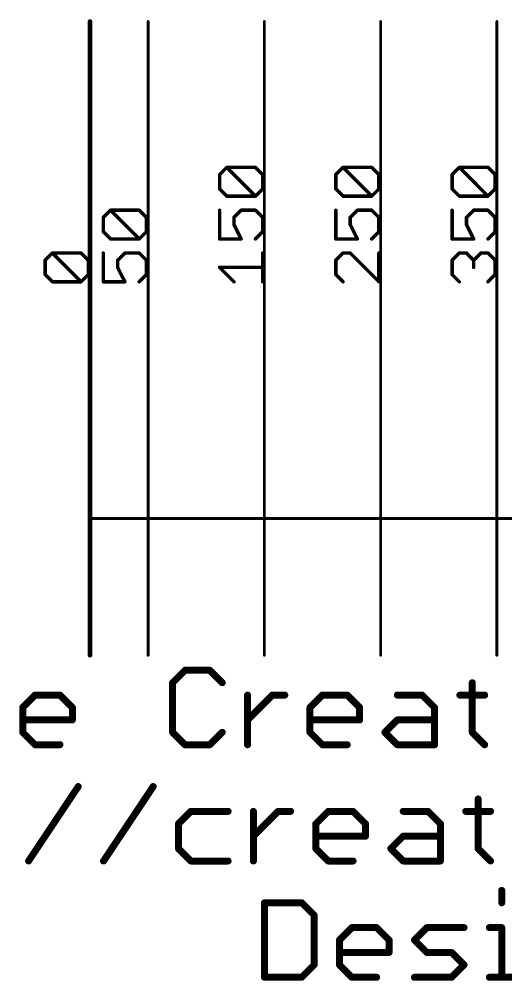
# Model space of a CAD drawing. Extents: x -28 to 79, y -23 to 28.
# Drawn here: x -1.55 to 9.08, y -21.59 to -0.58 of the extents above; entities that cross this region are included whole.
import ezdxf

# ---------------------------------------------------------------- set-up
doc = ezdxf.new("R2010")
doc.units = 0
doc.layers.add('27', color=253, linetype='CONTINUOUS')
doc.layers.add('47', color=253, linetype='CONTINUOUS')

msp = doc.modelspace()

# ---------------------------------------------------------------- linework, layer by layer
at = {"layer": '27', "const_width": 0.1524}
for points in [[(2.0758, -14.8068), (1.8046, -15.078)], [(2.6181, -14.8068), (2.0758, -14.8068)], [(2.8893, -15.078), (2.6181, -14.8068)], [(1.8046, -15.078), (1.8046, -16.1626)], [(8.3515, -15.078), (8.3515, -16.1626)], [(-1.4697, -15.6203), (-1.1985, -15.3491)], [(-1.1985, -15.3491), (-0.6562, -15.3491)], [(-0.6562, -15.3491), (-0.385, -15.6203)], [(3.4418, -16.4338), (3.4418, -15.3491)], [(3.4418, -15.8915), (3.9841, -15.3491)], [(3.9841, -15.3491), (4.2553, -15.3491)], [(4.8061, -15.6203), (5.0772, -15.3491)], [(5.0772, -15.3491), (5.6196, -15.3491)], [(5.6196, -15.3491), (5.8907, -15.6203)], [(6.7144, -15.3491), (7.2567, -15.3491)], [(7.2567, -15.3491), (7.5279, -15.6203)], [(8.0804, -15.3491), (8.6227, -15.3491)], [(-1.4697, -16.1626), (-1.4697, -15.6203)], [(-0.385, -15.6203), (-0.385, -15.8915)], [(4.8061, -16.1626), (4.8061, -15.6203)], [(5.8907, -15.6203), (5.8907, -15.8915)], [(7.5279, -15.6203), (7.5279, -16.4338)], [(-0.385, -15.8915), (-1.4697, -15.8915)], [(5.8907, -15.8915), (4.8061, -15.8915)], [(6.4432, -16.1626), (6.7144, -15.8915)], [(6.7144, -15.8915), (7.5279, -15.8915)], [(-1.1985, -16.4338), (-1.4697, -16.1626)], [(1.8046, -16.1626), (2.0758, -16.4338)], [(2.6181, -16.4338), (2.8893, -16.1626)], [(5.0772, -16.4338), (4.8061, -16.1626)], [(6.7144, -16.4338), (6.4432, -16.1626)], [(8.3515, -16.1626), (8.6227, -16.4338)], [(-0.6562, -16.4338), (-1.1985, -16.4338)], [(2.0758, -16.4338), (2.6181, -16.4338)], [(5.6196, -16.4338), (5.0772, -16.4338)], [(7.5279, -16.4338), (6.7144, -16.4338)], [(-1.3413, -18.9738), (-0.2566, -17.3468)], [(0.2959, -18.9738), (1.3805, -17.3468)], [(8.48, -17.618), (8.48, -18.7026)], [(2.2042, -17.8891), (1.933, -18.1603)], [(3.0177, -17.8891), (2.2042, -17.8891)], [(3.5702, -18.9738), (3.5702, -17.8891)], [(3.5702, -18.4315), (4.1125, -17.8891)], [(4.1125, -17.8891), (4.3837, -17.8891)], [(4.9345, -18.1603), (5.2056, -17.8891)], [(5.2056, -17.8891), (5.748, -17.8891)], [(5.748, -17.8891), (6.0191, -18.1603)], [(6.8428, -17.8891), (7.3851, -17.8891)], [(7.3851, -17.8891), (7.6563, -18.1603)], [(8.2088, -17.8891), (8.7511, -17.8891)], [(1.933, -18.1603), (1.933, -18.7026)], [(4.9345, -18.7026), (4.9345, -18.1603)], [(6.0191, -18.1603), (6.0191, -18.4315)], [(7.6563, -18.1603), (7.6563, -18.9738)], [(6.0191, -18.4315), (4.9345, -18.4315)], [(6.5716, -18.7026), (6.8428, -18.4315)], [(6.8428, -18.4315), (7.6563, -18.4315)], [(1.933, -18.7026), (2.2042, -18.9738)], [(5.2056, -18.9738), (4.9345, -18.7026)], [(6.8428, -18.9738), (6.5716, -18.7026)], [(8.48, -18.7026), (8.7511, -18.9738)], [(2.2042, -18.9738), (3.0177, -18.9738)], [(5.748, -18.9738), (5.2056, -18.9738)], [(7.6563, -18.9738), (6.8428, -18.9738)], [(8.9956, -19.6156), (8.9956, -19.8868)], [(3.8129, -19.8868), (3.8129, -21.5138)], [(4.6264, -19.8868), (3.8129, -19.8868)], [(4.8976, -20.158), (4.6264, -19.8868)], [(4.8976, -21.2426), (4.8976, -20.158)], [(5.4501, -20.7003), (5.7213, -20.4291)], [(5.7213, -20.4291), (6.2636, -20.4291)], [(6.2636, -20.4291), (6.5348, -20.7003)], [(7.0873, -20.7003), (7.3584, -20.4291)], [(7.3584, -20.4291), (8.1719, -20.4291)], [(8.7244, -20.4291), (8.9956, -20.4291)], [(8.9956, -20.4291), (8.9956, -21.5138)], [(5.4501, -21.2426), (5.4501, -20.7003)], [(6.5348, -20.7003), (6.5348, -20.9715)], [(7.3584, -20.9715), (7.0873, -20.7003)], [(6.5348, -20.9715), (5.4501, -20.9715)], [(7.9008, -20.9715), (7.3584, -20.9715)], [(8.1719, -21.2426), (7.9008, -20.9715)], [(4.6264, -21.5138), (4.8976, -21.2426)], [(5.7213, -21.5138), (5.4501, -21.2426)], [(7.9008, -21.5138), (8.1719, -21.2426)], [(3.8129, -21.5138), (4.6264, -21.5138)], [(6.2636, -21.5138), (5.7213, -21.5138)], [(7.0873, -21.5138), (7.9008, -21.5138)], [(8.7244, -21.5138), (9.2667, -21.5138)]]:
    msp.add_lwpolyline(points, dxfattribs=at)
at = {"layer": '27', "const_width": 0.0762}
for points in [[(2.0758, -14.7687, 1), (2.0758, -14.8449)], [(2.1027, -14.8338, 1), (2.0488, -14.7799)], [(2.645, -14.7799, 1), (2.5912, -14.8338)], [(2.6181, -14.8449, 1), (2.6181, -14.7687)], [(1.8427, -15.078, 1), (1.7665, -15.078)], [(1.7777, -15.051, 1), (1.8316, -15.1049)], [(2.8623, -15.1049, 1), (2.9162, -15.051)], [(8.3896, -15.078, 1), (8.3134, -15.078)], [(-1.1985, -15.311, 1), (-1.1985, -15.3872)], [(-1.1716, -15.3761, 1), (-1.2255, -15.3222)], [(-0.6293, -15.3222, 1), (-0.6831, -15.3761)], [(-0.6562, -15.3872, 1), (-0.6562, -15.311)], [(3.4799, -15.3491, 1), (3.4037, -15.3491)], [(3.9841, -15.311, 1), (3.9841, -15.3872)], [(4.011, -15.3761, 1), (3.9572, -15.3222)], [(4.2553, -15.3872, 1), (4.2553, -15.311)], [(5.0772, -15.311, 1), (5.0772, -15.3872)], [(5.1042, -15.3761, 1), (5.0503, -15.3222)], [(5.6465, -15.3222, 1), (5.5926, -15.3761)], [(5.6196, -15.3872, 1), (5.6196, -15.311)], [(6.7144, -15.311, 1), (6.7144, -15.3872)], [(7.2837, -15.3222, 1), (7.2298, -15.3761)], [(7.2567, -15.3872, 1), (7.2567, -15.311)], [(8.0804, -15.311, 1), (8.0804, -15.3872)], [(8.6227, -15.3872, 1), (8.6227, -15.311)], [(-1.4316, -15.6203, 1), (-1.5078, -15.6203)], [(-0.3469, -15.6203, 1), (-0.4231, -15.6203)], [(4.8442, -15.6203, 1), (4.768, -15.6203)], [(5.9288, -15.6203, 1), (5.8526, -15.6203)], [(7.566, -15.6203, 1), (7.4898, -15.6203)], [(-1.4966, -15.5934, 1), (-1.4428, -15.6472)], [(-0.412, -15.6472, 1), (-0.3581, -15.5934)], [(4.7791, -15.5934, 1), (4.833, -15.6472)], [(5.8638, -15.6472, 1), (5.9177, -15.5934)], [(7.5009, -15.6472, 1), (7.5548, -15.5934)], [(-1.4697, -15.8534, 1), (-1.4697, -15.9296)], [(-0.4231, -15.8915, 1), (-0.3469, -15.8915)], [(-0.385, -15.9296, 1), (-0.385, -15.8534)], [(3.4148, -15.8645, 1), (3.4687, -15.9184)], [(4.8061, -15.8534, 1), (4.8061, -15.9296)], [(5.8526, -15.8915, 1), (5.9288, -15.8915)], [(5.8907, -15.9296, 1), (5.8907, -15.8534)], [(6.7144, -15.8534, 1), (6.7144, -15.9296)], [(6.7413, -15.9184, 1), (6.6874, -15.8645)], [(7.5279, -15.9296, 1), (7.5279, -15.8534)], [(-1.4428, -16.1357, 1), (-1.4966, -16.1896)], [(-1.5078, -16.1626, 1), (-1.4316, -16.1626)], [(1.8316, -16.1357, 1), (1.7777, -16.1896)], [(1.7665, -16.1626, 1), (1.8427, -16.1626)], [(2.9162, -16.1896, 1), (2.8623, -16.1357)], [(4.833, -16.1357, 1), (4.7791, -16.1896)], [(4.768, -16.1626, 1), (4.8442, -16.1626)], [(6.4702, -16.1357, 1), (6.4163, -16.1896)], [(6.4163, -16.1357, 1), (6.4702, -16.1896)], [(8.3785, -16.1357, 1), (8.3246, -16.1896)], [(8.3134, -16.1626, 1), (8.3896, -16.1626)], [(-1.1985, -16.3957, 1), (-1.1985, -16.4719)], [(-1.2255, -16.4607, 1), (-1.1716, -16.4069)], [(-0.6562, -16.4719, 1), (-0.6562, -16.3957)], [(2.0758, -16.3957, 1), (2.0758, -16.4719)], [(2.0488, -16.4607, 1), (2.1027, -16.4069)], [(2.5912, -16.4069, 1), (2.645, -16.4607)], [(2.6181, -16.4719, 1), (2.6181, -16.3957)], [(5.0772, -16.3957, 1), (5.0772, -16.4719)], [(5.0503, -16.4607, 1), (5.1042, -16.4069)], [(5.6196, -16.4719, 1), (5.6196, -16.3957)], [(6.7144, -16.3957, 1), (6.7144, -16.4719)], [(6.6874, -16.4607, 1), (6.7413, -16.4069)], [(7.5279, -16.4719, 1), (7.5279, -16.3957)], [(8.5958, -16.4607, 1), (8.6496, -16.4069)], [(3.4037, -16.4338, 1), (3.4799, -16.4338)], [(7.4898, -16.4338, 1), (7.566, -16.4338)], [(-0.2249, -17.3679, 1), (-0.2883, -17.3257)], [(1.4122, -17.3679, 1), (1.3488, -17.3257)], [(8.5181, -17.618, 1), (8.4419, -17.618)], [(2.2042, -17.851, 1), (2.2042, -17.9272)], [(2.2311, -17.9161, 1), (2.1772, -17.8622)], [(3.0177, -17.9272, 1), (3.0177, -17.851)], [(3.6083, -17.8891, 1), (3.5321, -17.8891)], [(4.1125, -17.851, 1), (4.1125, -17.9272)], [(4.1394, -17.9161, 1), (4.0856, -17.8622)], [(4.3837, -17.9272, 1), (4.3837, -17.851)], [(5.2056, -17.851, 1), (5.2056, -17.9272)], [(5.2326, -17.9161, 1), (5.1787, -17.8622)], [(5.7749, -17.8622, 1), (5.721, -17.9161)], [(5.748, -17.9272, 1), (5.748, -17.851)], [(6.8428, -17.851, 1), (6.8428, -17.9272)], [(7.4121, -17.8622, 1), (7.3582, -17.9161)], [(7.3851, -17.9272, 1), (7.3851, -17.851)], [(8.2088, -17.851, 1), (8.2088, -17.9272)], [(8.7511, -17.9272, 1), (8.7511, -17.851)], [(1.9711, -18.1603, 1), (1.8949, -18.1603)], [(1.9061, -18.1334, 1), (1.96, -18.1872)], [(4.9726, -18.1603, 1), (4.8964, -18.1603)], [(4.9075, -18.1334, 1), (4.9614, -18.1872)], [(6.0572, -18.1603, 1), (5.981, -18.1603)], [(5.9922, -18.1872, 1), (6.0461, -18.1334)], [(7.6944, -18.1603, 1), (7.6182, -18.1603)], [(7.6293, -18.1872, 1), (7.6832, -18.1334)], [(3.5432, -18.4045, 1), (3.5971, -18.4584)], [(4.9345, -18.3934, 1), (4.9345, -18.4696)], [(5.981, -18.4315, 1), (6.0572, -18.4315)], [(6.0191, -18.4696, 1), (6.0191, -18.3934)], [(6.8428, -18.3934, 1), (6.8428, -18.4696)], [(6.8697, -18.4584, 1), (6.8159, -18.4045)], [(7.6563, -18.4696, 1), (7.6563, -18.3934)], [(1.96, -18.6757, 1), (1.9061, -18.7296)], [(1.8949, -18.7026, 1), (1.9711, -18.7026)], [(4.9614, -18.6757, 1), (4.9075, -18.7296)], [(4.8964, -18.7026, 1), (4.9726, -18.7026)], [(6.5986, -18.6757, 1), (6.5447, -18.7296)], [(6.5447, -18.6757, 1), (6.5986, -18.7296)], [(8.5069, -18.6757, 1), (8.453, -18.7296)], [(8.4419, -18.7026, 1), (8.5181, -18.7026)], [(2.2042, -18.9357, 1), (2.2042, -19.0119)], [(3.0177, -19.0119, 1), (3.0177, -18.9357)], [(5.2056, -18.9357, 1), (5.2056, -19.0119)], [(5.748, -19.0119, 1), (5.748, -18.9357)], [(6.8428, -18.9357, 1), (6.8428, -19.0119)], [(7.6563, -19.0119, 1), (7.6563, -18.9357)], [(-1.373, -18.9527, 1), (-1.3096, -18.9949)], [(0.2642, -18.9527, 1), (0.3276, -18.9949)], [(2.1772, -19.0007, 1), (2.2311, -18.9469)], [(3.5321, -18.9738, 1), (3.6083, -18.9738)], [(5.1787, -19.0007, 1), (5.2326, -18.9469)], [(6.8159, -19.0007, 1), (6.8697, -18.9469)], [(7.6182, -18.9738, 1), (7.6944, -18.9738)], [(8.7242, -19.0007, 1), (8.7781, -18.9469)], [(9.0337, -19.6156, 1), (8.9575, -19.6156)], [(3.851, -19.8868, 1), (3.7748, -19.8868)], [(3.8129, -19.8487, 1), (3.8129, -19.9249)], [(4.6534, -19.8599, 1), (4.5995, -19.9138)], [(4.6264, -19.9249, 1), (4.6264, -19.8487)], [(8.9575, -19.8868, 1), (9.0337, -19.8868)], [(4.9357, -20.158, 1), (4.8595, -20.158)], [(4.8707, -20.1849, 1), (4.9245, -20.131)], [(5.7213, -20.391, 1), (5.7213, -20.4672)], [(5.7482, -20.4561, 1), (5.6943, -20.4022)], [(6.2905, -20.4022, 1), (6.2367, -20.4561)], [(6.2636, -20.4672, 1), (6.2636, -20.391)], [(7.3584, -20.391, 1), (7.3584, -20.4672)], [(7.3854, -20.4561, 1), (7.3315, -20.4022)], [(8.1719, -20.4672, 1), (8.1719, -20.391)], [(8.7244, -20.391, 1), (8.7244, -20.4672)], [(9.0337, -20.4291, 1), (8.9575, -20.4291)], [(8.9956, -20.4672, 1), (8.9956, -20.391)], [(5.4882, -20.7003, 1), (5.412, -20.7003)], [(5.4232, -20.6734, 1), (5.477, -20.7272)], [(6.5729, -20.7003, 1), (6.4967, -20.7003)], [(6.5078, -20.7272, 1), (6.5617, -20.6734)], [(7.1142, -20.6734, 1), (7.0603, -20.7272)], [(7.0603, -20.6734, 1), (7.1142, -20.7272)], [(5.4501, -20.9334, 1), (5.4501, -21.0096)], [(6.4967, -20.9715, 1), (6.5729, -20.9715)], [(6.5348, -21.0096, 1), (6.5348, -20.9334)], [(7.3584, -20.9334, 1), (7.3584, -21.0096)], [(7.3315, -20.9984, 1), (7.3854, -20.9445)], [(7.9277, -20.9445, 1), (7.8738, -20.9984)], [(7.9008, -21.0096, 1), (7.9008, -20.9334)], [(4.8595, -21.2426, 1), (4.9357, -21.2426)], [(4.9245, -21.2696, 1), (4.8707, -21.2157)], [(5.477, -21.2157, 1), (5.4232, -21.2696)], [(5.412, -21.2426, 1), (5.4882, -21.2426)], [(8.1989, -21.2696, 1), (8.145, -21.2157)], [(8.145, -21.2696, 1), (8.1989, -21.2157)], [(3.8129, -21.4757, 1), (3.8129, -21.5519)], [(3.7748, -21.5138, 1), (3.851, -21.5138)], [(4.5995, -21.4869, 1), (4.6534, -21.5407)], [(4.6264, -21.5519, 1), (4.6264, -21.4757)], [(5.7213, -21.4757, 1), (5.7213, -21.5519)], [(5.6943, -21.5407, 1), (5.7482, -21.4869)], [(6.2636, -21.5519, 1), (6.2636, -21.4757)], [(7.0873, -21.4757, 1), (7.0873, -21.5519)], [(7.8738, -21.4869, 1), (7.9277, -21.5407)], [(7.9008, -21.5519, 1), (7.9008, -21.4757)], [(8.7244, -21.4757, 1), (8.7244, -21.5519)], [(8.9575, -21.5138, 1), (9.0337, -21.5138)]]:
    msp.add_lwpolyline(points, format="xyb", dxfattribs=at)
at = {"layer": '47'}
for points, const_width in [([(0, -0.635), (0, -11.4935)], 0.1016), ([(1.27, -0.635), (1.27, -14.478)], 0.0634), ([(3.81, -0.635), (3.81, -14.478)], 0.0634), ([(6.35, -0.635), (6.35, -14.478)], 0.0634), ([(8.89, -0.635), (8.89, -14.478)], 0.0634), ([(2.8313, -3.9782), (2.9881, -3.8214)], 0.0762), ([(2.8313, -4.2917), (2.8313, -3.9782)], 0.0762), ([(2.9881, -3.8214), (3.6151, -3.8214)], 0.0762), ([(3.6151, -4.4485), (2.9881, -3.8214)], 0.0762), ([(3.6151, -3.8214), (3.7719, -3.9782)], 0.0762), ([(3.7719, -3.9782), (3.7719, -4.2917)], 0.0762), ([(5.3713, -3.9782), (5.5281, -3.8214)], 0.0762), ([(5.3713, -4.2917), (5.3713, -3.9782)], 0.0762), ([(5.5281, -3.8214), (6.1551, -3.8214)], 0.0762), ([(6.1551, -4.4485), (5.5281, -3.8214)], 0.0762), ([(6.1551, -3.8214), (6.3119, -3.9782)], 0.0762), ([(6.3119, -3.9782), (6.3119, -4.2917)], 0.0762), ([(7.9113, -3.9782), (8.0681, -3.8214)], 0.0762), ([(7.9113, -4.2917), (7.9113, -3.9782)], 0.0762), ([(8.0681, -3.8214), (8.6951, -3.8214)], 0.0762), ([(8.6951, -4.4485), (8.0681, -3.8214)], 0.0762), ([(8.6951, -3.8214), (8.8519, -3.9782)], 0.0762), ([(8.8519, -3.9782), (8.8519, -4.2917)], 0.0762), ([(2.9881, -4.4485), (2.8313, -4.2917)], 0.0762), ([(3.6151, -4.4485), (2.9881, -4.4485)], 0.0762), ([(3.7719, -4.2917), (3.6151, -4.4485)], 0.0762), ([(5.5281, -4.4485), (5.3713, -4.2917)], 0.0762), ([(6.1551, -4.4485), (5.5281, -4.4485)], 0.0762), ([(6.3119, -4.2917), (6.1551, -4.4485)], 0.0762), ([(8.0681, -4.4485), (7.9113, -4.2917)], 0.0762), ([(8.6951, -4.4485), (8.0681, -4.4485)], 0.0762), ([(8.8519, -4.2917), (8.6951, -4.4485)], 0.0762), ([(0.2913, -4.9137), (0.4481, -4.7569)], 0.0762), ([(0.4481, -4.7569), (1.0751, -4.7569)], 0.0762), ([(1.0751, -5.384), (0.4481, -4.7569)], 0.0762), ([(1.0751, -4.7569), (1.2319, -4.9137)], 0.0762), ([(2.8313, -4.7569), (2.8313, -5.384)], 0.0762), ([(3.1448, -4.9137), (3.3016, -4.7569)], 0.0762), ([(3.3016, -4.7569), (3.6151, -4.7569)], 0.0762), ([(3.6151, -4.7569), (3.7719, -4.9137)], 0.0762), ([(5.3713, -4.7569), (5.3713, -5.384)], 0.0762), ([(5.6848, -4.9137), (5.8416, -4.7569)], 0.0762), ([(5.8416, -4.7569), (6.1551, -4.7569)], 0.0762), ([(6.1551, -4.7569), (6.3119, -4.9137)], 0.0762), ([(7.9113, -4.7569), (7.9113, -5.384)], 0.0762), ([(8.2248, -4.9137), (8.3816, -4.7569)], 0.0762), ([(8.3816, -4.7569), (8.6951, -4.7569)], 0.0762), ([(8.6951, -4.7569), (8.8519, -4.9137)], 0.0762), ([(0.2913, -5.2272), (0.2913, -4.9137)], 0.0762), ([(1.2319, -4.9137), (1.2319, -5.2272)], 0.0762), ([(3.1448, -5.0704), (3.1448, -4.9137)], 0.0762), ([(3.3016, -5.384), (3.1448, -5.0704)], 0.0762), ([(3.7719, -4.9137), (3.7719, -5.2272)], 0.0762), ([(5.6848, -5.0704), (5.6848, -4.9137)], 0.0762), ([(5.8416, -5.384), (5.6848, -5.0704)], 0.0762), ([(6.3119, -4.9137), (6.3119, -5.2272)], 0.0762), ([(8.2248, -5.0704), (8.2248, -4.9137)], 0.0762), ([(8.3816, -5.384), (8.2248, -5.0704)], 0.0762), ([(8.8519, -4.9137), (8.8519, -5.2272)], 0.0762), ([(0.4481, -5.384), (0.2913, -5.2272)], 0.0762), ([(1.2319, -5.2272), (1.0751, -5.384)], 0.0762), ([(3.7719, -5.2272), (3.6151, -5.384)], 0.0762), ([(6.3119, -5.2272), (6.1551, -5.384)], 0.0762), ([(8.8519, -5.2272), (8.6951, -5.384)], 0.0762), ([(1.0751, -5.384), (0.4481, -5.384)], 0.0762), ([(2.8313, -5.384), (3.3016, -5.384)], 0.0762), ([(5.3713, -5.384), (5.8416, -5.384)], 0.0762), ([(7.9113, -5.384), (8.3816, -5.384)], 0.0762), ([(-0.9787, -5.8492), (-0.8219, -5.6924)], 0.0762), ([(-0.9787, -5.8492), (-0.8219, -5.6924)], 0.0762), ([(-0.8219, -5.6924), (-0.1949, -5.6924)], 0.0762), ([(-0.1949, -6.3195), (-0.8219, -5.6924)], 0.0762), ([(-0.8219, -5.6924), (-0.1949, -5.6924)], 0.0762), ([(-0.1949, -6.3195), (-0.8219, -5.6924)], 0.0762), ([(-0.1949, -5.6924), (-0.0381, -5.8492)], 0.0762), ([(-0.1949, -5.6924), (-0.0381, -5.8492)], 0.0762), ([(0.2913, -5.6924), (0.2913, -6.3195)], 0.0762), ([(0.6048, -5.8492), (0.7616, -5.6924)], 0.0762), ([(0.7616, -5.6924), (1.0751, -5.6924)], 0.0762), ([(1.0751, -5.6924), (1.2319, -5.8492)], 0.0762), ([(3.7719, -6.3195), (3.7719, -5.6924)], 0.0762), ([(5.5281, -5.6924), (5.3713, -5.8492)], 0.0762), ([(5.6848, -5.6924), (5.5281, -5.6924)], 0.0762), ([(6.3119, -6.3195), (5.6848, -5.6924)], 0.0762), ([(6.3119, -5.6924), (6.3119, -6.3195)], 0.0762), ([(7.9113, -5.8492), (8.0681, -5.6924)], 0.0762), ([(8.0681, -5.6924), (8.2248, -5.6924)], 0.0762), ([(8.2248, -5.6924), (8.3816, -5.8492)], 0.0762), ([(8.3816, -5.8492), (8.5384, -5.6924)], 0.0762), ([(8.5384, -5.6924), (8.6951, -5.6924)], 0.0762), ([(8.6951, -5.6924), (8.8519, -5.8492)], 0.0762), ([(-0.9787, -6.1627), (-0.9787, -5.8492)], 0.0762), ([(-0.9787, -6.1627), (-0.9787, -5.8492)], 0.0762), ([(-0.0381, -5.8492), (-0.0381, -6.1627)], 0.0762), ([(-0.0381, -5.8492), (-0.0381, -6.1627)], 0.0762), ([(0.6048, -6.006), (0.6048, -5.8492)], 0.0762), ([(1.2319, -5.8492), (1.2319, -6.1627)], 0.0762), ([(5.3713, -5.8492), (5.3713, -6.1627)], 0.0762), ([(7.9113, -6.1627), (7.9113, -5.8492)], 0.0762), ([(8.3816, -5.8492), (8.3816, -6.006)], 0.0762), ([(8.8519, -5.8492), (8.8519, -6.1627)], 0.0762), ([(0.7616, -6.3195), (0.6048, -6.006)], 0.0762), ([(3.1448, -6.3195), (2.8313, -6.006)], 0.0762), ([(2.8313, -6.006), (3.7719, -6.006)], 0.0762), ([(-0.8219, -6.3195), (-0.9787, -6.1627)], 0.0762), ([(-0.8219, -6.3195), (-0.9787, -6.1627)], 0.0762), ([(-0.1949, -6.3195), (-0.8219, -6.3195)], 0.0762), ([(-0.1949, -6.3195), (-0.8219, -6.3195)], 0.0762), ([(-0.0381, -6.1627), (-0.1949, -6.3195)], 0.0762), ([(-0.0381, -6.1627), (-0.1949, -6.3195)], 0.0762), ([(0.2913, -6.3195), (0.7616, -6.3195)], 0.0762), ([(1.2319, -6.1627), (1.0751, -6.3195)], 0.0762), ([(5.3713, -6.1627), (5.5281, -6.3195)], 0.0762), ([(8.0681, -6.3195), (7.9113, -6.1627)], 0.0762), ([(8.8519, -6.1627), (8.6951, -6.3195)], 0.0762), ([(0, -11.4935), (0, -14.478)], 0.1016), ([(0, -11.4935), (25.4, -11.4935)], 0.0634)]:
    msp.add_lwpolyline(points, dxfattribs=dict(at, const_width=const_width))
for points, const_width in [([(0.0254, -0.635, 1), (-0.0254, -0.635)], 0.0508), ([(1.2858, -0.635, 1), (1.2542, -0.635)], 0.0317), ([(3.8258, -0.635, 1), (3.7942, -0.635)], 0.0317), ([(6.3659, -0.635, 1), (6.3342, -0.635)], 0.0317), ([(8.9059, -0.635, 1), (8.8742, -0.635)], 0.0317), ([(2.8503, -3.9782, 1), (2.8122, -3.9782)], 0.0381), ([(2.8178, -3.9647, 1), (2.8448, -3.9916)], 0.0381), ([(3.0015, -3.8079, 1), (2.9746, -3.8349)], 0.0381), ([(2.9881, -3.8023, 1), (2.9881, -3.8404)], 0.0381), ([(3.0015, -3.8349, 1), (2.9746, -3.8079)], 0.0381), ([(3.6286, -3.8079, 1), (3.6017, -3.8349)], 0.0381), ([(3.6151, -3.8404, 1), (3.6151, -3.8023)], 0.0381), ([(3.791, -3.9782, 1), (3.7529, -3.9782)], 0.0381), ([(3.7584, -3.9916, 1), (3.7854, -3.9647)], 0.0381), ([(5.3903, -3.9782, 1), (5.3522, -3.9782)], 0.0381), ([(5.3578, -3.9647, 1), (5.3848, -3.9916)], 0.0381), ([(5.5415, -3.8079, 1), (5.5146, -3.8349)], 0.0381), ([(5.5281, -3.8023, 1), (5.5281, -3.8404)], 0.0381), ([(5.5415, -3.8349, 1), (5.5146, -3.8079)], 0.0381), ([(6.1686, -3.8079, 1), (6.1417, -3.8349)], 0.0381), ([(6.1551, -3.8404, 1), (6.1551, -3.8023)], 0.0381), ([(6.331, -3.9782, 1), (6.2929, -3.9782)], 0.0381), ([(6.2984, -3.9916, 1), (6.3254, -3.9647)], 0.0381), ([(7.9303, -3.9782, 1), (7.8922, -3.9782)], 0.0381), ([(7.8978, -3.9647, 1), (7.9248, -3.9916)], 0.0381), ([(8.0815, -3.8079, 1), (8.0546, -3.8349)], 0.0381), ([(8.0681, -3.8023, 1), (8.0681, -3.8404)], 0.0381), ([(8.0815, -3.8349, 1), (8.0546, -3.8079)], 0.0381), ([(8.7086, -3.8079, 1), (8.6817, -3.8349)], 0.0381), ([(8.6951, -3.8404, 1), (8.6951, -3.8023)], 0.0381), ([(8.871, -3.9782, 1), (8.8329, -3.9782)], 0.0381), ([(8.8384, -3.9916, 1), (8.8654, -3.9647)], 0.0381), ([(2.8122, -4.2917, 1), (2.8503, -4.2917)], 0.0381), ([(2.8448, -4.2782, 1), (2.8178, -4.3052)], 0.0381), ([(2.9881, -4.4294, 1), (2.9881, -4.4675)], 0.0381), ([(3.6151, -4.4675, 1), (3.6151, -4.4294)], 0.0381), ([(3.7529, -4.2917, 1), (3.791, -4.2917)], 0.0381), ([(3.7854, -4.3052, 1), (3.7584, -4.2782)], 0.0381), ([(5.3522, -4.2917, 1), (5.3903, -4.2917)], 0.0381), ([(5.3848, -4.2782, 1), (5.3578, -4.3052)], 0.0381), ([(5.5281, -4.4294, 1), (5.5281, -4.4675)], 0.0381), ([(6.1551, -4.4675, 1), (6.1551, -4.4294)], 0.0381), ([(6.2929, -4.2917, 1), (6.331, -4.2917)], 0.0381), ([(6.3254, -4.3052, 1), (6.2984, -4.2782)], 0.0381), ([(7.8922, -4.2917, 1), (7.9303, -4.2917)], 0.0381), ([(7.9248, -4.2782, 1), (7.8978, -4.3052)], 0.0381), ([(8.0681, -4.4294, 1), (8.0681, -4.4675)], 0.0381), ([(8.6951, -4.4675, 1), (8.6951, -4.4294)], 0.0381), ([(8.8329, -4.2917, 1), (8.871, -4.2917)], 0.0381), ([(8.8654, -4.3052, 1), (8.8384, -4.2782)], 0.0381), ([(2.9746, -4.4619, 1), (3.0015, -4.435)], 0.0381), ([(3.6017, -4.435, 1), (3.6286, -4.4619)], 0.0381), ([(3.6017, -4.4619, 1), (3.6286, -4.435)], 0.0381), ([(5.5146, -4.4619, 1), (5.5415, -4.435)], 0.0381), ([(6.1417, -4.435, 1), (6.1686, -4.4619)], 0.0381), ([(6.1417, -4.4619, 1), (6.1686, -4.435)], 0.0381), ([(8.0546, -4.4619, 1), (8.0815, -4.435)], 0.0381), ([(8.6817, -4.435, 1), (8.7086, -4.4619)], 0.0381), ([(8.6817, -4.4619, 1), (8.7086, -4.435)], 0.0381), ([(0.4615, -4.7434, 1), (0.4346, -4.7704)], 0.0381), ([(0.4481, -4.7379, 1), (0.4481, -4.776)], 0.0381), ([(0.4615, -4.7704, 1), (0.4346, -4.7434)], 0.0381), ([(1.0886, -4.7434, 1), (1.0617, -4.7704)], 0.0381), ([(1.0751, -4.776, 1), (1.0751, -4.7379)], 0.0381), ([(2.8503, -4.7569, 1), (2.8122, -4.7569)], 0.0381), ([(3.3016, -4.7379, 1), (3.3016, -4.776)], 0.0381), ([(3.3151, -4.7704, 1), (3.2881, -4.7434)], 0.0381), ([(3.6286, -4.7434, 1), (3.6017, -4.7704)], 0.0381), ([(3.6151, -4.776, 1), (3.6151, -4.7379)], 0.0381), ([(5.3903, -4.7569, 1), (5.3522, -4.7569)], 0.0381), ([(5.8416, -4.7379, 1), (5.8416, -4.776)], 0.0381), ([(5.8551, -4.7704, 1), (5.8281, -4.7434)], 0.0381), ([(6.1686, -4.7434, 1), (6.1417, -4.7704)], 0.0381), ([(6.1551, -4.776, 1), (6.1551, -4.7379)], 0.0381), ([(7.9303, -4.7569, 1), (7.8922, -4.7569)], 0.0381), ([(8.3816, -4.7379, 1), (8.3816, -4.776)], 0.0381), ([(8.3951, -4.7704, 1), (8.3681, -4.7434)], 0.0381), ([(8.7086, -4.7434, 1), (8.6817, -4.7704)], 0.0381), ([(8.6951, -4.776, 1), (8.6951, -4.7379)], 0.0381), ([(0.3103, -4.9137, 1), (0.2722, -4.9137)], 0.0381), ([(0.2778, -4.9002, 1), (0.3048, -4.9272)], 0.0381), ([(1.251, -4.9137, 1), (1.2128, -4.9137)], 0.0381), ([(1.2184, -4.9272, 1), (1.2454, -4.9002)], 0.0381), ([(3.1639, -4.9137, 1), (3.1258, -4.9137)], 0.0381), ([(3.1314, -4.9002, 1), (3.1583, -4.9272)], 0.0381), ([(3.1619, -5.0619, 1), (3.1278, -5.079)], 0.0381), ([(3.791, -4.9137, 1), (3.7529, -4.9137)], 0.0381), ([(3.7584, -4.9272, 1), (3.7854, -4.9002)], 0.0381), ([(5.7039, -4.9137, 1), (5.6658, -4.9137)], 0.0381), ([(5.6714, -4.9002, 1), (5.6983, -4.9272)], 0.0381), ([(5.7019, -5.0619, 1), (5.6678, -5.079)], 0.0381), ([(6.331, -4.9137, 1), (6.2929, -4.9137)], 0.0381), ([(6.2984, -4.9272, 1), (6.3254, -4.9002)], 0.0381), ([(8.2439, -4.9137, 1), (8.2058, -4.9137)], 0.0381), ([(8.2114, -4.9002, 1), (8.2383, -4.9272)], 0.0381), ([(8.2419, -5.0619, 1), (8.2078, -5.079)], 0.0381), ([(8.871, -4.9137, 1), (8.8329, -4.9137)], 0.0381), ([(8.8384, -4.9272, 1), (8.8654, -4.9002)], 0.0381), ([(0.2722, -5.2272, 1), (0.3103, -5.2272)], 0.0381), ([(0.3048, -5.2137, 1), (0.2778, -5.2407)], 0.0381), ([(1.2128, -5.2272, 1), (1.251, -5.2272)], 0.0381), ([(1.2454, -5.2407, 1), (1.2184, -5.2137)], 0.0381), ([(3.1258, -5.0704, 1), (3.1639, -5.0704)], 0.0381), ([(3.7529, -5.2272, 1), (3.791, -5.2272)], 0.0381), ([(3.7854, -5.2407, 1), (3.7584, -5.2137)], 0.0381), ([(5.6658, -5.0704, 1), (5.7039, -5.0704)], 0.0381), ([(6.2929, -5.2272, 1), (6.331, -5.2272)], 0.0381), ([(6.3254, -5.2407, 1), (6.2984, -5.2137)], 0.0381), ([(8.2058, -5.0704, 1), (8.2439, -5.0704)], 0.0381), ([(8.8329, -5.2272, 1), (8.871, -5.2272)], 0.0381), ([(8.8654, -5.2407, 1), (8.8384, -5.2137)], 0.0381), ([(0.4481, -5.3649, 1), (0.4481, -5.403)], 0.0381), ([(0.4346, -5.3975, 1), (0.4615, -5.3705)], 0.0381), ([(1.0617, -5.3705, 1), (1.0886, -5.3975)], 0.0381), ([(1.0617, -5.3975, 1), (1.0886, -5.3705)], 0.0381), ([(1.0751, -5.403, 1), (1.0751, -5.3649)], 0.0381), ([(2.8122, -5.384, 1), (2.8503, -5.384)], 0.0381), ([(2.8313, -5.3649, 1), (2.8313, -5.403)], 0.0381), ([(3.2846, -5.3925, 1), (3.3186, -5.3755)], 0.0381), ([(3.3016, -5.403, 1), (3.3016, -5.3649)], 0.0381), ([(3.6017, -5.3705, 1), (3.6286, -5.3975)], 0.0381), ([(5.3522, -5.384, 1), (5.3903, -5.384)], 0.0381), ([(5.3713, -5.3649, 1), (5.3713, -5.403)], 0.0381), ([(5.8246, -5.3925, 1), (5.8586, -5.3755)], 0.0381), ([(5.8416, -5.403, 1), (5.8416, -5.3649)], 0.0381), ([(6.1417, -5.3705, 1), (6.1686, -5.3975)], 0.0381), ([(7.8922, -5.384, 1), (7.9303, -5.384)], 0.0381), ([(7.9113, -5.3649, 1), (7.9113, -5.403)], 0.0381), ([(8.3646, -5.3925, 1), (8.3986, -5.3755)], 0.0381), ([(8.3816, -5.403, 1), (8.3816, -5.3649)], 0.0381), ([(8.6817, -5.3705, 1), (8.7086, -5.3975)], 0.0381), ([(-0.8219, -5.6734, 1), (-0.8219, -5.7115)], 0.0381), ([(-0.8219, -5.6734, 1), (-0.8219, -5.7115)], 0.0381), ([(-0.8085, -5.679, 1), (-0.8354, -5.7059)], 0.0381), ([(-0.8085, -5.679, 1), (-0.8354, -5.7059)], 0.0381), ([(-0.8085, -5.7059, 1), (-0.8354, -5.679)], 0.0381), ([(-0.8085, -5.7059, 1), (-0.8354, -5.679)], 0.0381), ([(-0.1814, -5.679, 1), (-0.2083, -5.7059)], 0.0381), ([(-0.1814, -5.679, 1), (-0.2083, -5.7059)], 0.0381), ([(-0.1949, -5.7115, 1), (-0.1949, -5.6734)], 0.0381), ([(-0.1949, -5.7115, 1), (-0.1949, -5.6734)], 0.0381), ([(0.3103, -5.6924, 1), (0.2722, -5.6924)], 0.0381), ([(0.7616, -5.6734, 1), (0.7616, -5.7115)], 0.0381), ([(0.7751, -5.7059, 1), (0.7481, -5.679)], 0.0381), ([(1.0886, -5.679, 1), (1.0617, -5.7059)], 0.0381), ([(1.0751, -5.7115, 1), (1.0751, -5.6734)], 0.0381), ([(3.791, -5.6924, 1), (3.7529, -5.6924)], 0.0381), ([(5.5281, -5.6734, 1), (5.5281, -5.7115)], 0.0381), ([(5.5415, -5.7059, 1), (5.5146, -5.679)], 0.0381), ([(5.6983, -5.679, 1), (5.6714, -5.7059)], 0.0381), ([(5.6848, -5.7115, 1), (5.6848, -5.6734)], 0.0381), ([(6.331, -5.6924, 1), (6.2929, -5.6924)], 0.0381), ([(8.0681, -5.6734, 1), (8.0681, -5.7115)], 0.0381), ([(8.0815, -5.7059, 1), (8.0546, -5.679)], 0.0381), ([(8.2383, -5.679, 1), (8.2114, -5.7059)], 0.0381), ([(8.2248, -5.7115, 1), (8.2248, -5.6734)], 0.0381), ([(8.5384, -5.6734, 1), (8.5384, -5.7115)], 0.0381), ([(8.5518, -5.7059, 1), (8.5249, -5.679)], 0.0381), ([(8.7086, -5.679, 1), (8.6817, -5.7059)], 0.0381), ([(8.6951, -5.7115, 1), (8.6951, -5.6734)], 0.0381), ([(-0.9597, -5.8492, 1), (-0.9978, -5.8492)], 0.0381), ([(-0.9597, -5.8492, 1), (-0.9978, -5.8492)], 0.0381), ([(-0.9922, -5.8357, 1), (-0.9652, -5.8627)], 0.0381), ([(-0.9922, -5.8357, 1), (-0.9652, -5.8627)], 0.0381), ([(-0.0191, -5.8492, 1), (-0.0572, -5.8492)], 0.0381), ([(-0.0191, -5.8492, 1), (-0.0572, -5.8492)], 0.0381), ([(-0.0516, -5.8627, 1), (-0.0246, -5.8357)], 0.0381), ([(-0.0516, -5.8627, 1), (-0.0246, -5.8357)], 0.0381), ([(0.6239, -5.8492, 1), (0.5858, -5.8492)], 0.0381), ([(0.5914, -5.8357, 1), (0.6183, -5.8627)], 0.0381), ([(1.251, -5.8492, 1), (1.2128, -5.8492)], 0.0381), ([(1.2184, -5.8627, 1), (1.2454, -5.8357)], 0.0381), ([(5.3903, -5.8492, 1), (5.3522, -5.8492)], 0.0381), ([(5.3578, -5.8357, 1), (5.3848, -5.8627)], 0.0381), ([(7.9303, -5.8492, 1), (7.8922, -5.8492)], 0.0381), ([(7.8978, -5.8357, 1), (7.9248, -5.8627)], 0.0381), ([(8.3681, -5.8357, 1), (8.3951, -5.8627)], 0.0381), ([(8.4007, -5.8492, 1), (8.3626, -5.8492)], 0.0381), ([(8.3681, -5.8627, 1), (8.3951, -5.8357)], 0.0381), ([(8.871, -5.8492, 1), (8.8329, -5.8492)], 0.0381), ([(8.8384, -5.8627, 1), (8.8654, -5.8357)], 0.0381), ([(0.6219, -5.9974, 1), (0.5878, -6.0145)], 0.0381), ([(0.5858, -6.006, 1), (0.6239, -6.006)], 0.0381), ([(2.8448, -5.9925, 1), (2.8178, -6.0194)], 0.0381), ([(2.8313, -5.9869, 1), (2.8313, -6.025)], 0.0381), ([(3.7719, -6.025, 1), (3.7719, -5.9869)], 0.0381), ([(8.3626, -6.006, 1), (8.4007, -6.006)], 0.0381), ([(-0.9978, -6.1627, 1), (-0.9597, -6.1627)], 0.0381), ([(-0.9978, -6.1627, 1), (-0.9597, -6.1627)], 0.0381), ([(-0.9652, -6.1493, 1), (-0.9922, -6.1762)], 0.0381), ([(-0.9652, -6.1493, 1), (-0.9922, -6.1762)], 0.0381), ([(-0.8219, -6.3005, 1), (-0.8219, -6.3386)], 0.0381), ([(-0.8219, -6.3005, 1), (-0.8219, -6.3386)], 0.0381), ([(-0.8354, -6.333, 1), (-0.8085, -6.306)], 0.0381), ([(-0.8354, -6.333, 1), (-0.8085, -6.306)], 0.0381), ([(-0.2083, -6.306, 1), (-0.1814, -6.333)], 0.0381), ([(-0.2083, -6.306, 1), (-0.1814, -6.333)], 0.0381), ([(-0.2083, -6.333, 1), (-0.1814, -6.306)], 0.0381), ([(-0.2083, -6.333, 1), (-0.1814, -6.306)], 0.0381), ([(-0.1949, -6.3386, 1), (-0.1949, -6.3005)], 0.0381), ([(-0.1949, -6.3386, 1), (-0.1949, -6.3005)], 0.0381), ([(-0.0572, -6.1627, 1), (-0.0191, -6.1627)], 0.0381), ([(-0.0572, -6.1627, 1), (-0.0191, -6.1627)], 0.0381), ([(-0.0246, -6.1762, 1), (-0.0516, -6.1493)], 0.0381), ([(-0.0246, -6.1762, 1), (-0.0516, -6.1493)], 0.0381), ([(0.2722, -6.3195, 1), (0.3103, -6.3195)], 0.0381), ([(0.2913, -6.3005, 1), (0.2913, -6.3386)], 0.0381), ([(0.7446, -6.328, 1), (0.7786, -6.311)], 0.0381), ([(0.7616, -6.3386, 1), (0.7616, -6.3005)], 0.0381), ([(1.0617, -6.306, 1), (1.0886, -6.333)], 0.0381), ([(1.2128, -6.1627, 1), (1.251, -6.1627)], 0.0381), ([(1.2454, -6.1762, 1), (1.2184, -6.1493)], 0.0381), ([(3.1314, -6.333, 1), (3.1583, -6.306)], 0.0381), ([(3.7529, -6.3195, 1), (3.791, -6.3195)], 0.0381), ([(5.3522, -6.1627, 1), (5.3903, -6.1627)], 0.0381), ([(5.3848, -6.1493, 1), (5.3578, -6.1762)], 0.0381), ([(5.5146, -6.333, 1), (5.5415, -6.306)], 0.0381), ([(6.2929, -6.3195, 1), (6.331, -6.3195)], 0.0381), ([(6.2984, -6.333, 1), (6.3254, -6.306)], 0.0381), ([(7.8922, -6.1627, 1), (7.9303, -6.1627)], 0.0381), ([(7.9248, -6.1493, 1), (7.8978, -6.1762)], 0.0381), ([(8.0546, -6.333, 1), (8.0815, -6.306)], 0.0381), ([(8.6817, -6.306, 1), (8.7086, -6.333)], 0.0381), ([(8.8329, -6.1627, 1), (8.871, -6.1627)], 0.0381), ([(8.8654, -6.1762, 1), (8.8384, -6.1493)], 0.0381), ([(0.0254, -11.4935, 1), (-0.0254, -11.4935)], 0.0508), ([(-0.0254, -11.4935, 1), (0.0254, -11.4935)], 0.0508), ([(0, -11.4777, 1), (0, -11.5094)], 0.0317), ([(-0.0254, -14.478, 1), (0.0254, -14.478)], 0.0508), ([(1.2542, -14.478, 1), (1.2858, -14.478)], 0.0317), ([(3.7942, -14.478, 1), (3.8258, -14.478)], 0.0317), ([(6.3342, -14.478, 1), (6.3659, -14.478)], 0.0317), ([(8.8742, -14.478, 1), (8.9059, -14.478)], 0.0317)]:
    msp.add_lwpolyline(points, format="xyb", dxfattribs=dict(at, const_width=const_width))

doc.saveas('drawing.dxf')
